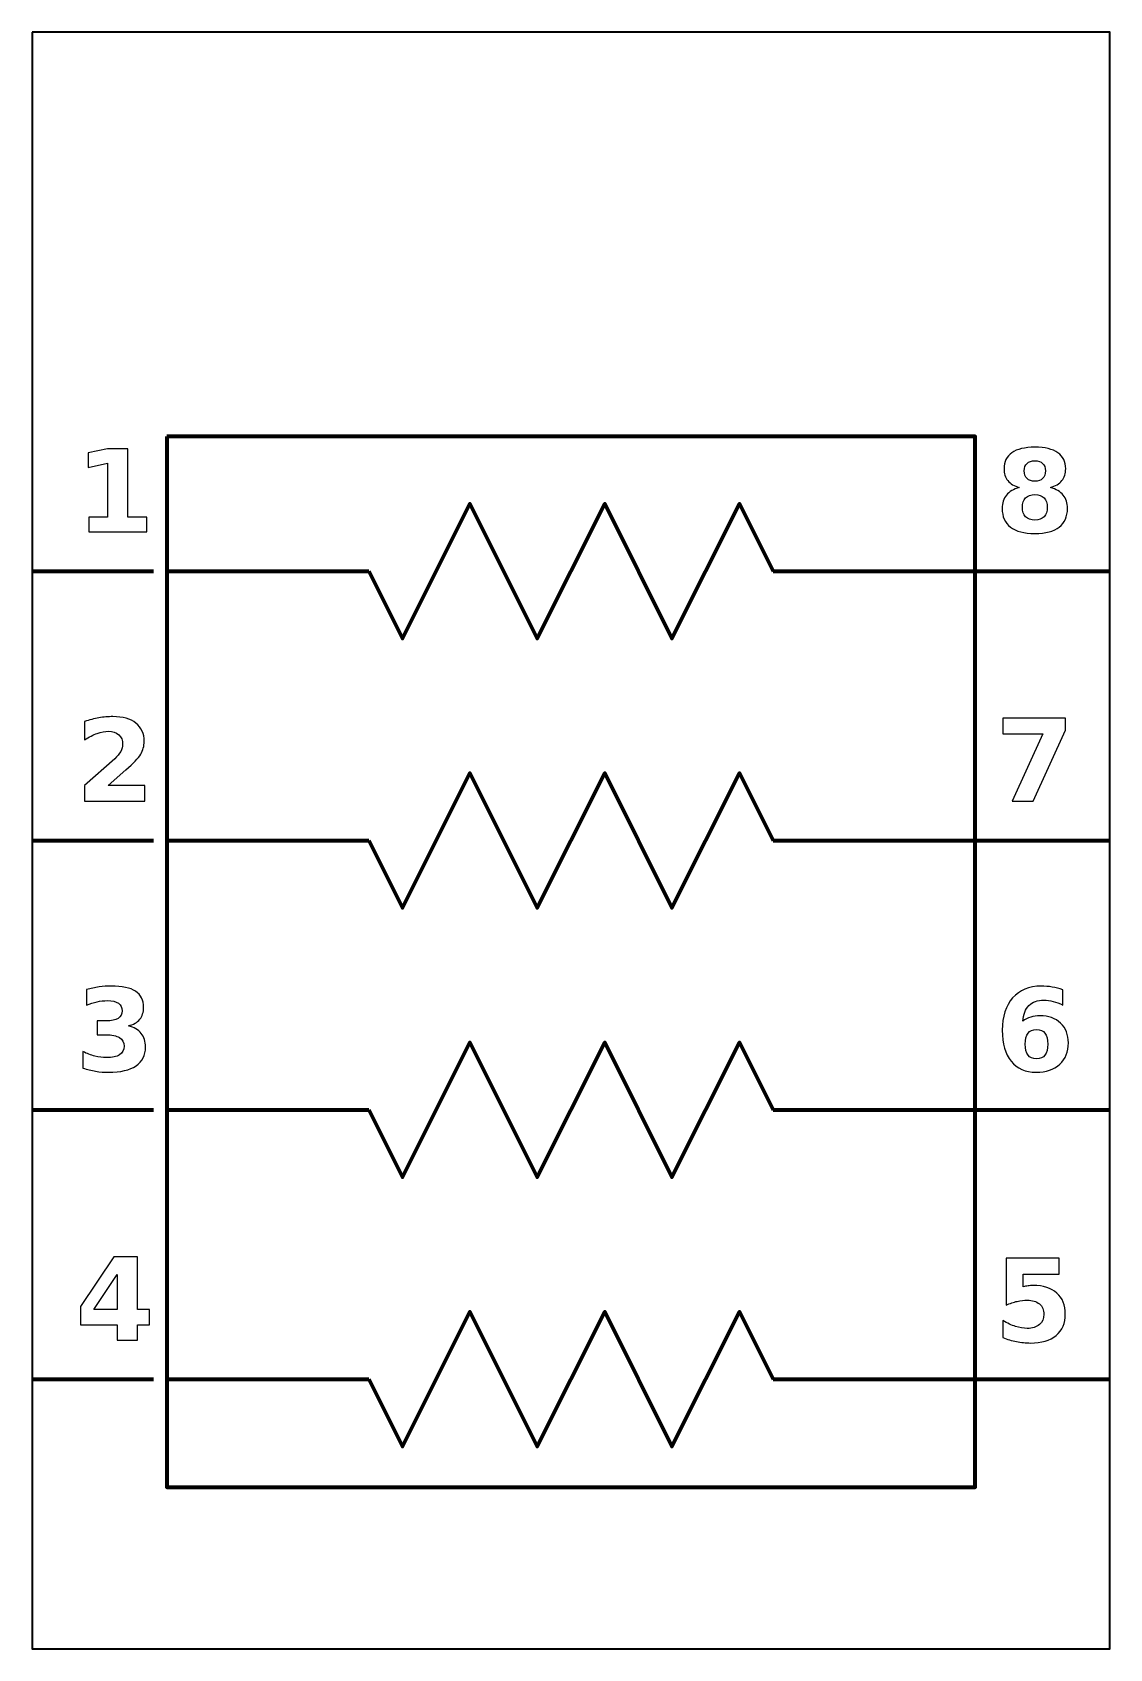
# Model space of a CAD drawing. Header units: centimetres. Extents: x -12.5 to -8.5, y -15.85 to -9.85.
import ezdxf

# ---------------------------------------------------------------- set-up
doc = ezdxf.new("R2010")
doc.units = ezdxf.units.CM
doc.header["$MEASUREMENT"] = 0
doc.layers.add('Layer 1', color=7, linetype='Continuous')

msp = doc.modelspace()

# ---------------------------------------------------------------- linework, layer by layer
at = {"layer": 'Layer 1', "color": 7, "lineweight": 35}
msp.add_open_spline([(-12.5, -9.85), (-12.5, -9.85), (-8.5, -9.85), (-8.5, -9.85), (-8.5, -9.85), (-8.5, -9.85), (-8.5, -15.85), (-8.5, -15.85), (-8.5, -15.85), (-8.5, -15.85), (-12.5, -15.85), (-12.5, -15.85), (-12.5, -15.85), (-12.5, -15.85), (-12.5, -9.85), (-12.5, -9.85)], degree=3, knots=[0, 0, 0, 0, 0.25, 0.25, 0.25, 0.25, 0.5, 0.5, 0.5, 0.5, 0.75, 0.75, 0.75, 0.75, 1, 1, 1, 1], dxfattribs=at)
at = {"layer": 'Layer 1', "color": 250}
for points, knots in [([(-12.29076, -11.64935), (-12.29076, -11.64935), (-12.22049, -11.64935), (-12.22049, -11.64935), (-12.22049, -11.64935), (-12.22049, -11.64935), (-12.22049, -11.44989), (-12.22049, -11.44989), (-12.22049, -11.44989), (-12.22049, -11.44989), (-12.29259, -11.46478), (-12.29259, -11.46478), (-12.29259, -11.46478), (-12.29259, -11.46478), (-12.29259, -11.41059), (-12.29259, -11.41059), (-12.29259, -11.41059), (-12.29259, -11.41059), (-12.22091, -11.3957), (-12.22091, -11.3957), (-12.22091, -11.3957), (-12.22091, -11.3957), (-12.14528, -11.3957), (-12.14528, -11.3957), (-12.14528, -11.3957), (-12.14528, -11.3957), (-12.14528, -11.64935), (-12.14528, -11.64935), (-12.14528, -11.64935), (-12.14528, -11.64935), (-12.075, -11.64935), (-12.075, -11.64935), (-12.075, -11.64935), (-12.075, -11.64935), (-12.075, -11.70431), (-12.075, -11.70431), (-12.075, -11.70431), (-12.075, -11.70431), (-12.29076, -11.70431), (-12.29076, -11.70431), (-12.29076, -11.70431), (-12.29076, -11.70431), (-12.29076, -11.64935), (-12.29076, -11.64935)], [0, 0, 0, 0, 0.0909091, 0.0909091, 0.0909091, 0.0909091, 0.1818182, 0.1818182, 0.1818182, 0.1818182, 0.2727273, 0.2727273, 0.2727273, 0.2727273, 0.3636364, 0.3636364, 0.3636364, 0.3636364, 0.4545455, 0.4545455, 0.4545455, 0.4545455, 0.5454545, 0.5454545, 0.5454545, 0.5454545, 0.6363636, 0.6363636, 0.6363636, 0.6363636, 0.7272727, 0.7272727, 0.7272727, 0.7272727, 0.8181818, 0.8181818, 0.8181818, 0.8181818, 0.9090909, 0.9090909, 0.9090909, 0.9090909, 1, 1, 1, 1]), ([(-8.83574, -11.53999), (-8.85443, -11.53434), (-8.86855, -11.52566), (-8.87807, -11.51395), (-8.87807, -11.51395), (-8.8876, -11.50224), (-8.89232, -11.48764), (-8.89232, -11.47014), (-8.89232, -11.47014), (-8.89232, -11.4441), (-8.88259, -11.42421), (-8.86318, -11.41059), (-8.86318, -11.41059), (-8.84378, -11.39697), (-8.81521, -11.39013), (-8.7776, -11.39013), (-8.7776, -11.39013), (-8.74028, -11.39013), (-8.71184, -11.3969), (-8.69244, -11.41052), (-8.69244, -11.41052), (-8.67304, -11.42407), (-8.6633, -11.44396), (-8.6633, -11.47014), (-8.6633, -11.47014), (-8.6633, -11.48764), (-8.6681, -11.50224), (-8.67762, -11.51395), (-8.67762, -11.51395), (-8.68722, -11.52566), (-8.7014, -11.53434), (-8.7201, -11.53999), (-8.7201, -11.53999), (-8.69914, -11.54577), (-8.68334, -11.55516), (-8.67269, -11.56821), (-8.67269, -11.56821), (-8.66203, -11.58119), (-8.65667, -11.59763), (-8.65667, -11.61753), (-8.65667, -11.61753), (-8.65667, -11.64808), (-8.66683, -11.67122), (-8.68715, -11.68681), (-8.68715, -11.68681), (-8.70747, -11.70248), (-8.73767, -11.71031), (-8.7776, -11.71031), (-8.7776, -11.71031), (-8.81775, -11.71031), (-8.84801, -11.70248), (-8.86848, -11.68681), (-8.86848, -11.68681), (-8.88894, -11.67122), (-8.89917, -11.64808), (-8.89917, -11.61753), (-8.89917, -11.61753), (-8.89917, -11.59763), (-8.8938, -11.58119), (-8.88315, -11.56821), (-8.88315, -11.56821), (-8.8725, -11.55516), (-8.85669, -11.54577), (-8.83574, -11.53999)], [0, 0, 0, 0, 0.0625, 0.0625, 0.0625, 0.0625, 0.125, 0.125, 0.125, 0.125, 0.1875, 0.1875, 0.1875, 0.1875, 0.25, 0.25, 0.25, 0.25, 0.3125, 0.3125, 0.3125, 0.3125, 0.375, 0.375, 0.375, 0.375, 0.4375, 0.4375, 0.4375, 0.4375, 0.5, 0.5, 0.5, 0.5, 0.5625, 0.5625, 0.5625, 0.5625, 0.625, 0.625, 0.625, 0.625, 0.6875, 0.6875, 0.6875, 0.6875, 0.75, 0.75, 0.75, 0.75, 0.8125, 0.8125, 0.8125, 0.8125, 0.875, 0.875, 0.875, 0.875, 0.9375, 0.9375, 0.9375, 0.9375, 1, 1, 1, 1]), ([(-8.81711, -11.47818), (-8.81711, -11.49046), (-8.81372, -11.49991), (-8.80688, -11.50647), (-8.80688, -11.50647), (-8.80004, -11.51311), (-8.7903, -11.51642), (-8.7776, -11.51642), (-8.7776, -11.51642), (-8.76518, -11.51642), (-8.75559, -11.51311), (-8.74888, -11.50647), (-8.74888, -11.50647), (-8.74211, -11.49991), (-8.73872, -11.49046), (-8.73872, -11.47818), (-8.73872, -11.47818), (-8.73872, -11.4659), (-8.74211, -11.45652), (-8.74888, -11.44996), (-8.74888, -11.44996), (-8.75559, -11.4434), (-8.76518, -11.44015), (-8.7776, -11.44015), (-8.7776, -11.44015), (-8.7903, -11.44015), (-8.80004, -11.44347), (-8.80688, -11.4501), (-8.80688, -11.4501), (-8.81372, -11.45666), (-8.81711, -11.46605), (-8.81711, -11.47818)], [0, 0, 0, 0, 0.125, 0.125, 0.125, 0.125, 0.25, 0.25, 0.25, 0.25, 0.375, 0.375, 0.375, 0.375, 0.5, 0.5, 0.5, 0.5, 0.625, 0.625, 0.625, 0.625, 0.75, 0.75, 0.75, 0.75, 0.875, 0.875, 0.875, 0.875, 1, 1, 1, 1]), ([(-8.7776, -11.56623), (-8.79249, -11.56623), (-8.80399, -11.57033), (-8.81196, -11.57844), (-8.81196, -11.57844), (-8.81993, -11.58655), (-8.82396, -11.5982), (-8.82396, -11.61336), (-8.82396, -11.61336), (-8.82396, -11.62853), (-8.81993, -11.6401), (-8.81196, -11.64822), (-8.81196, -11.64822), (-8.80399, -11.65626), (-8.79249, -11.66028), (-8.7776, -11.66028), (-8.7776, -11.66028), (-8.76285, -11.66028), (-8.75157, -11.65626), (-8.74366, -11.64822), (-8.74366, -11.64822), (-8.73583, -11.6401), (-8.73188, -11.62853), (-8.73188, -11.61336), (-8.73188, -11.61336), (-8.73188, -11.59805), (-8.73583, -11.58641), (-8.74366, -11.5783), (-8.74366, -11.5783), (-8.75157, -11.57026), (-8.76285, -11.56623), (-8.7776, -11.56623)], [0, 0, 0, 0, 0.125, 0.125, 0.125, 0.125, 0.25, 0.25, 0.25, 0.25, 0.375, 0.375, 0.375, 0.375, 0.5, 0.5, 0.5, 0.5, 0.625, 0.625, 0.625, 0.625, 0.75, 0.75, 0.75, 0.75, 0.875, 0.875, 0.875, 0.875, 1, 1, 1, 1]), ([(-12.21837, -12.64582), (-12.21837, -12.64582), (-12.08255, -12.64582), (-12.08255, -12.64582), (-12.08255, -12.64582), (-12.08255, -12.64582), (-12.08255, -12.70431), (-12.08255, -12.70431), (-12.08255, -12.70431), (-12.08255, -12.70431), (-12.30685, -12.70431), (-12.30685, -12.70431), (-12.30685, -12.70431), (-12.30685, -12.70431), (-12.30685, -12.64582), (-12.30685, -12.64582), (-12.30685, -12.64582), (-12.30685, -12.64582), (-12.19417, -12.54641), (-12.19417, -12.54641), (-12.19417, -12.54641), (-12.18408, -12.53731), (-12.17667, -12.52842), (-12.17187, -12.51974), (-12.17187, -12.51974), (-12.16701, -12.51106), (-12.16461, -12.50203), (-12.16461, -12.49264), (-12.16461, -12.49264), (-12.16461, -12.47818), (-12.16948, -12.46654), (-12.17921, -12.45772), (-12.17921, -12.45772), (-12.18888, -12.4489), (-12.20179, -12.44453), (-12.21795, -12.44453), (-12.21795, -12.44453), (-12.23036, -12.44453), (-12.24391, -12.44721), (-12.25866, -12.4525), (-12.25866, -12.4525), (-12.2734, -12.45779), (-12.28921, -12.46569), (-12.306, -12.47614), (-12.306, -12.47614), (-12.306, -12.47614), (-12.306, -12.40833), (-12.306, -12.40833), (-12.306, -12.40833), (-12.28808, -12.40241), (-12.27037, -12.39789), (-12.25287, -12.39479), (-12.25287, -12.39479), (-12.23537, -12.39168), (-12.21823, -12.39013), (-12.20137, -12.39013), (-12.20137, -12.39013), (-12.16447, -12.39013), (-12.13575, -12.39824), (-12.11529, -12.41454), (-12.11529, -12.41454), (-12.09483, -12.43077), (-12.0846, -12.45342), (-12.0846, -12.48256), (-12.0846, -12.48256), (-12.0846, -12.49935), (-12.08897, -12.51501), (-12.09765, -12.52955), (-12.09765, -12.52955), (-12.10633, -12.54408), (-12.1246, -12.56355), (-12.1524, -12.58796), (-12.1524, -12.58796), (-12.1524, -12.58796), (-12.21837, -12.64582), (-12.21837, -12.64582)], [0, 0, 0, 0, 0.0526316, 0.0526316, 0.0526316, 0.0526316, 0.1052632, 0.1052632, 0.1052632, 0.1052632, 0.1578947, 0.1578947, 0.1578947, 0.1578947, 0.2105263, 0.2105263, 0.2105263, 0.2105263, 0.2631579, 0.2631579, 0.2631579, 0.2631579, 0.3157895, 0.3157895, 0.3157895, 0.3157895, 0.3684211, 0.3684211, 0.3684211, 0.3684211, 0.4210526, 0.4210526, 0.4210526, 0.4210526, 0.4736842, 0.4736842, 0.4736842, 0.4736842, 0.5263158, 0.5263158, 0.5263158, 0.5263158, 0.5789474, 0.5789474, 0.5789474, 0.5789474, 0.6315789, 0.6315789, 0.6315789, 0.6315789, 0.6842105, 0.6842105, 0.6842105, 0.6842105, 0.7368421, 0.7368421, 0.7368421, 0.7368421, 0.7894737, 0.7894737, 0.7894737, 0.7894737, 0.8421053, 0.8421053, 0.8421053, 0.8421053, 0.8947368, 0.8947368, 0.8947368, 0.8947368, 0.9473684, 0.9473684, 0.9473684, 0.9473684, 1, 1, 1, 1]), ([(-8.8967, -12.3957), (-8.8967, -12.3957), (-8.66415, -12.3957), (-8.66415, -12.3957), (-8.66415, -12.3957), (-8.66415, -12.3957), (-8.66415, -12.44058), (-8.66415, -12.44058), (-8.66415, -12.44058), (-8.66415, -12.44058), (-8.78444, -12.70431), (-8.78444, -12.70431), (-8.78444, -12.70431), (-8.78444, -12.70431), (-8.86198, -12.70431), (-8.86198, -12.70431), (-8.86198, -12.70431), (-8.86198, -12.70431), (-8.74804, -12.45419), (-8.74804, -12.45419), (-8.74804, -12.45419), (-8.74804, -12.45419), (-8.8967, -12.45419), (-8.8967, -12.45419), (-8.8967, -12.45419), (-8.8967, -12.45419), (-8.8967, -12.3957), (-8.8967, -12.3957)], [0, 0, 0, 0, 0.1428571, 0.1428571, 0.1428571, 0.1428571, 0.2857143, 0.2857143, 0.2857143, 0.2857143, 0.4285714, 0.4285714, 0.4285714, 0.4285714, 0.5714286, 0.5714286, 0.5714286, 0.5714286, 0.7142857, 0.7142857, 0.7142857, 0.7142857, 0.8571429, 0.8571429, 0.8571429, 0.8571429, 1, 1, 1, 1]), ([(-12.14316, -13.53787), (-12.12242, -13.54323), (-12.10654, -13.55262), (-12.09575, -13.56588), (-12.09575, -13.56588), (-12.08495, -13.57922), (-12.07952, -13.59608), (-12.07952, -13.61661), (-12.07952, -13.61661), (-12.07952, -13.64723), (-12.09123, -13.67051), (-12.11465, -13.68646), (-12.11465, -13.68646), (-12.13808, -13.70233), (-12.17223, -13.71031), (-12.21717, -13.71031), (-12.21717, -13.71031), (-12.23305, -13.71031), (-12.24892, -13.70904), (-12.26487, -13.7065), (-12.26487, -13.7065), (-12.28074, -13.70396), (-12.29647, -13.70008), (-12.31207, -13.695), (-12.31207, -13.695), (-12.31207, -13.695), (-12.31207, -13.63361), (-12.31207, -13.63361), (-12.31207, -13.63361), (-12.29718, -13.64102), (-12.28243, -13.64667), (-12.26776, -13.65048), (-12.26776, -13.65048), (-12.25308, -13.65422), (-12.23862, -13.65612), (-12.22444, -13.65612), (-12.22444, -13.65612), (-12.20334, -13.65612), (-12.18719, -13.65245), (-12.17597, -13.64518), (-12.17597, -13.64518), (-12.16475, -13.63785), (-12.1591, -13.62741), (-12.1591, -13.61372), (-12.1591, -13.61372), (-12.1591, -13.59968), (-12.16489, -13.58902), (-12.17639, -13.58183), (-12.17639, -13.58183), (-12.18789, -13.57456), (-12.20489, -13.57096), (-12.22733, -13.57096), (-12.22733, -13.57096), (-12.22733, -13.57096), (-12.25915, -13.57096), (-12.25915, -13.57096), (-12.25915, -13.57096), (-12.25915, -13.57096), (-12.25915, -13.51967), (-12.25915, -13.51967), (-12.25915, -13.51967), (-12.25915, -13.51967), (-12.22571, -13.51967), (-12.22571, -13.51967), (-12.22571, -13.51967), (-12.20567, -13.51967), (-12.19085, -13.51656), (-12.18105, -13.51028), (-12.18105, -13.51028), (-12.17124, -13.504), (-12.16637, -13.49448), (-12.16637, -13.48171), (-12.16637, -13.48171), (-12.16637, -13.46986), (-12.1711, -13.46068), (-12.18062, -13.45426), (-12.18062, -13.45426), (-12.19015, -13.44777), (-12.20355, -13.44453), (-12.22091, -13.44453), (-12.22091, -13.44453), (-12.23375, -13.44453), (-12.24666, -13.44594), (-12.25979, -13.44883), (-12.25979, -13.44883), (-12.27284, -13.45172), (-12.28582, -13.45603), (-12.2988, -13.46167), (-12.2988, -13.46167), (-12.2988, -13.46167), (-12.2988, -13.40339), (-12.2988, -13.40339), (-12.2988, -13.40339), (-12.28307, -13.39895), (-12.26755, -13.39563), (-12.2521, -13.39344), (-12.2521, -13.39344), (-12.23664, -13.39126), (-12.22155, -13.39013), (-12.20666, -13.39013), (-12.20666, -13.39013), (-12.16658, -13.39013), (-12.13653, -13.39669), (-12.11663, -13.40988), (-12.11663, -13.40988), (-12.09673, -13.42301), (-12.08679, -13.44283), (-12.08679, -13.46929), (-12.08679, -13.46929), (-12.08679, -13.48728), (-12.09151, -13.5021), (-12.10104, -13.5136), (-12.10104, -13.5136), (-12.11056, -13.5251), (-12.1246, -13.53321), (-12.14316, -13.53787)], [0, 0, 0, 0, 0.0344828, 0.0344828, 0.0344828, 0.0344828, 0.0689655, 0.0689655, 0.0689655, 0.0689655, 0.1034483, 0.1034483, 0.1034483, 0.1034483, 0.137931, 0.137931, 0.137931, 0.137931, 0.1724138, 0.1724138, 0.1724138, 0.1724138, 0.2068966, 0.2068966, 0.2068966, 0.2068966, 0.2413793, 0.2413793, 0.2413793, 0.2413793, 0.2758621, 0.2758621, 0.2758621, 0.2758621, 0.3103448, 0.3103448, 0.3103448, 0.3103448, 0.3448276, 0.3448276, 0.3448276, 0.3448276, 0.3793103, 0.3793103, 0.3793103, 0.3793103, 0.4137931, 0.4137931, 0.4137931, 0.4137931, 0.4482759, 0.4482759, 0.4482759, 0.4482759, 0.4827586, 0.4827586, 0.4827586, 0.4827586, 0.5172414, 0.5172414, 0.5172414, 0.5172414, 0.5517241, 0.5517241, 0.5517241, 0.5517241, 0.5862069, 0.5862069, 0.5862069, 0.5862069, 0.6206897, 0.6206897, 0.6206897, 0.6206897, 0.6551724, 0.6551724, 0.6551724, 0.6551724, 0.6896552, 0.6896552, 0.6896552, 0.6896552, 0.7241379, 0.7241379, 0.7241379, 0.7241379, 0.7586207, 0.7586207, 0.7586207, 0.7586207, 0.7931034, 0.7931034, 0.7931034, 0.7931034, 0.8275862, 0.8275862, 0.8275862, 0.8275862, 0.862069, 0.862069, 0.862069, 0.862069, 0.8965517, 0.8965517, 0.8965517, 0.8965517, 0.9310345, 0.9310345, 0.9310345, 0.9310345, 0.9655172, 0.9655172, 0.9655172, 0.9655172, 1, 1, 1, 1]), ([(-8.67346, -13.40375), (-8.67346, -13.40375), (-8.67346, -13.46082), (-8.67346, -13.46082), (-8.67346, -13.46082), (-8.68658, -13.45462), (-8.69886, -13.45003), (-8.71043, -13.44707), (-8.71043, -13.44707), (-8.722, -13.4441), (-8.73336, -13.44262), (-8.74437, -13.44262), (-8.74437, -13.44262), (-8.76808, -13.44262), (-8.78649, -13.44918), (-8.79975, -13.46238), (-8.79975, -13.46238), (-8.81295, -13.4755), (-8.82071, -13.49504), (-8.8229, -13.52094), (-8.8229, -13.52094), (-8.8138, -13.51423), (-8.80392, -13.50915), (-8.79333, -13.50577), (-8.79333, -13.50577), (-8.78275, -13.50238), (-8.77118, -13.50069), (-8.75862, -13.50069), (-8.75862, -13.50069), (-8.72708, -13.50069), (-8.70161, -13.50993), (-8.68228, -13.52842), (-8.68228, -13.52842), (-8.66288, -13.54683), (-8.65321, -13.57103), (-8.65321, -13.60095), (-8.65321, -13.60095), (-8.65321, -13.63404), (-8.66401, -13.6605), (-8.68567, -13.68046), (-8.68567, -13.68046), (-8.70726, -13.70036), (-8.73633, -13.71031), (-8.77266, -13.71031), (-8.77266, -13.71031), (-8.81274, -13.71031), (-8.84378, -13.69676), (-8.86579, -13.66967), (-8.86579, -13.66967), (-8.88774, -13.64264), (-8.89874, -13.60419), (-8.89874, -13.55445), (-8.89874, -13.55445), (-8.89874, -13.50351), (-8.8859, -13.46344), (-8.86022, -13.4343), (-8.86022, -13.4343), (-8.83447, -13.40516), (-8.79926, -13.39055), (-8.75446, -13.39055), (-8.75446, -13.39055), (-8.74028, -13.39055), (-8.72652, -13.39168), (-8.71311, -13.39387), (-8.71311, -13.39387), (-8.69978, -13.39606), (-8.68658, -13.39937), (-8.67346, -13.40375)], [0, 0, 0, 0, 0.0588235, 0.0588235, 0.0588235, 0.0588235, 0.1176471, 0.1176471, 0.1176471, 0.1176471, 0.1764706, 0.1764706, 0.1764706, 0.1764706, 0.2352941, 0.2352941, 0.2352941, 0.2352941, 0.2941176, 0.2941176, 0.2941176, 0.2941176, 0.3529412, 0.3529412, 0.3529412, 0.3529412, 0.4117647, 0.4117647, 0.4117647, 0.4117647, 0.4705882, 0.4705882, 0.4705882, 0.4705882, 0.5294118, 0.5294118, 0.5294118, 0.5294118, 0.5882353, 0.5882353, 0.5882353, 0.5882353, 0.6470588, 0.6470588, 0.6470588, 0.6470588, 0.7058824, 0.7058824, 0.7058824, 0.7058824, 0.7647059, 0.7647059, 0.7647059, 0.7647059, 0.8235294, 0.8235294, 0.8235294, 0.8235294, 0.8823529, 0.8823529, 0.8823529, 0.8823529, 0.9411765, 0.9411765, 0.9411765, 0.9411765, 1, 1, 1, 1]), ([(-8.77182, -13.55198), (-8.78578, -13.55198), (-8.79623, -13.5565), (-8.80314, -13.56553), (-8.80314, -13.56553), (-8.81013, -13.57456), (-8.81358, -13.58811), (-8.81358, -13.6061), (-8.81358, -13.6061), (-8.81358, -13.62416), (-8.81013, -13.63771), (-8.80314, -13.64674), (-8.80314, -13.64674), (-8.79623, -13.65577), (-8.78578, -13.66028), (-8.77182, -13.66028), (-8.77182, -13.66028), (-8.75777, -13.66028), (-8.74726, -13.65577), (-8.74035, -13.64674), (-8.74035, -13.64674), (-8.73336, -13.63771), (-8.72991, -13.62416), (-8.72991, -13.6061), (-8.72991, -13.6061), (-8.72991, -13.58811), (-8.73336, -13.57456), (-8.74035, -13.56553), (-8.74035, -13.56553), (-8.74726, -13.5565), (-8.75777, -13.55198), (-8.77182, -13.55198)], [0, 0, 0, 0, 0.125, 0.125, 0.125, 0.125, 0.25, 0.25, 0.25, 0.25, 0.375, 0.375, 0.375, 0.375, 0.5, 0.5, 0.5, 0.5, 0.625, 0.625, 0.625, 0.625, 0.75, 0.75, 0.75, 0.75, 0.875, 0.875, 0.875, 0.875, 1, 1, 1, 1]), ([(-12.1977, -14.3957), (-12.1977, -14.3957), (-12.10922, -14.3957), (-12.10922, -14.3957), (-12.10922, -14.3957), (-12.10922, -14.3957), (-12.10922, -14.59043), (-12.10922, -14.59043), (-12.10922, -14.59043), (-12.10922, -14.59043), (-12.0652, -14.59043), (-12.0652, -14.59043), (-12.0652, -14.59043), (-12.0652, -14.59043), (-12.0652, -14.64808), (-12.0652, -14.64808), (-12.0652, -14.64808), (-12.0652, -14.64808), (-12.10922, -14.64808), (-12.10922, -14.64808), (-12.10922, -14.64808), (-12.10922, -14.64808), (-12.10922, -14.70431), (-12.10922, -14.70431), (-12.10922, -14.70431), (-12.10922, -14.70431), (-12.18443, -14.70431), (-12.18443, -14.70431), (-12.18443, -14.70431), (-12.18443, -14.70431), (-12.18443, -14.64808), (-12.18443, -14.64808), (-12.18443, -14.64808), (-12.18443, -14.64808), (-12.32131, -14.64808), (-12.32131, -14.64808), (-12.32131, -14.64808), (-12.32131, -14.64808), (-12.32131, -14.57985), (-12.32131, -14.57985), (-12.32131, -14.57985), (-12.32131, -14.57985), (-12.1977, -14.3957), (-12.1977, -14.3957)], [0, 0, 0, 0, 0.0909091, 0.0909091, 0.0909091, 0.0909091, 0.1818182, 0.1818182, 0.1818182, 0.1818182, 0.2727273, 0.2727273, 0.2727273, 0.2727273, 0.3636364, 0.3636364, 0.3636364, 0.3636364, 0.4545455, 0.4545455, 0.4545455, 0.4545455, 0.5454545, 0.5454545, 0.5454545, 0.5454545, 0.6363636, 0.6363636, 0.6363636, 0.6363636, 0.7272727, 0.7272727, 0.7272727, 0.7272727, 0.8181818, 0.8181818, 0.8181818, 0.8181818, 0.9090909, 0.9090909, 0.9090909, 0.9090909, 1, 1, 1, 1]), ([(-8.88485, -14.40073), (-8.88485, -14.40073), (-8.68701, -14.40073), (-8.68701, -14.40073), (-8.68701, -14.40073), (-8.68701, -14.40073), (-8.68701, -14.45922), (-8.68701, -14.45922), (-8.68701, -14.45922), (-8.68701, -14.45922), (-8.82142, -14.45922), (-8.82142, -14.45922), (-8.82142, -14.45922), (-8.82142, -14.45922), (-8.82142, -14.50699), (-8.82142, -14.50699), (-8.82142, -14.50699), (-8.81535, -14.50537), (-8.80928, -14.5041), (-8.80314, -14.50318), (-8.80314, -14.50318), (-8.79701, -14.50226), (-8.79059, -14.50184), (-8.78402, -14.50184), (-8.78402, -14.50184), (-8.74635, -14.50184), (-8.71707, -14.51122), (-8.69611, -14.53006), (-8.69611, -14.53006), (-8.67516, -14.54883), (-8.66472, -14.57507), (-8.66472, -14.60866), (-8.66472, -14.60866), (-8.66472, -14.64203), (-8.67615, -14.66814), (-8.69893, -14.68704), (-8.69893, -14.68704), (-8.72172, -14.70588), (-8.7534, -14.71534), (-8.7939, -14.71534), (-8.7939, -14.71534), (-8.8114, -14.71534), (-8.82876, -14.71364), (-8.8459, -14.71026), (-8.8459, -14.71026), (-8.86305, -14.70687), (-8.88012, -14.70179), (-8.89705, -14.69488), (-8.89705, -14.69488), (-8.89705, -14.69488), (-8.89705, -14.63222), (-8.89705, -14.63222), (-8.89705, -14.63222), (-8.88026, -14.64189), (-8.86432, -14.64909), (-8.84922, -14.65388), (-8.84922, -14.65388), (-8.83412, -14.65875), (-8.81987, -14.66115), (-8.80653, -14.66115), (-8.80653, -14.66115), (-8.7872, -14.66115), (-8.77203, -14.65642), (-8.76095, -14.64697), (-8.76095, -14.64697), (-8.74988, -14.63759), (-8.7443, -14.62482), (-8.7443, -14.60866), (-8.7443, -14.60866), (-8.7443, -14.59243), (-8.74988, -14.57966), (-8.76095, -14.57028), (-8.76095, -14.57028), (-8.77203, -14.56089), (-8.7872, -14.55624), (-8.80653, -14.55624), (-8.80653, -14.55624), (-8.81796, -14.55624), (-8.83017, -14.55772), (-8.84308, -14.56068), (-8.84308, -14.56068), (-8.85606, -14.56364), (-8.86996, -14.56823), (-8.88485, -14.57444), (-8.88485, -14.57444), (-8.88485, -14.57444), (-8.88485, -14.40073), (-8.88485, -14.40073)], [0, 0, 0, 0, 0.0454545, 0.0454545, 0.0454545, 0.0454545, 0.0909091, 0.0909091, 0.0909091, 0.0909091, 0.1363636, 0.1363636, 0.1363636, 0.1363636, 0.1818182, 0.1818182, 0.1818182, 0.1818182, 0.2272727, 0.2272727, 0.2272727, 0.2272727, 0.2727273, 0.2727273, 0.2727273, 0.2727273, 0.3181818, 0.3181818, 0.3181818, 0.3181818, 0.3636364, 0.3636364, 0.3636364, 0.3636364, 0.4090909, 0.4090909, 0.4090909, 0.4090909, 0.4545455, 0.4545455, 0.4545455, 0.4545455, 0.5, 0.5, 0.5, 0.5, 0.5454545, 0.5454545, 0.5454545, 0.5454545, 0.5909091, 0.5909091, 0.5909091, 0.5909091, 0.6363636, 0.6363636, 0.6363636, 0.6363636, 0.6818182, 0.6818182, 0.6818182, 0.6818182, 0.7272727, 0.7272727, 0.7272727, 0.7272727, 0.7727273, 0.7727273, 0.7727273, 0.7727273, 0.8181818, 0.8181818, 0.8181818, 0.8181818, 0.8636364, 0.8636364, 0.8636364, 0.8636364, 0.9090909, 0.9090909, 0.9090909, 0.9090909, 0.9545455, 0.9545455, 0.9545455, 0.9545455, 1, 1, 1, 1]), ([(-12.18443, -14.46125), (-12.18443, -14.46125), (-12.27171, -14.59043), (-12.27171, -14.59043), (-12.27171, -14.59043), (-12.27171, -14.59043), (-12.18443, -14.59043), (-12.18443, -14.59043), (-12.18443, -14.59043), (-12.18443, -14.59043), (-12.18443, -14.46125), (-12.18443, -14.46125)], [0, 0, 0, 0, 0.3333333, 0.3333333, 0.3333333, 0.3333333, 0.6666667, 0.6666667, 0.6666667, 0.6666667, 1, 1, 1, 1])]:
    msp.add_open_spline(points, degree=3, knots=knots, dxfattribs=at)
at = {"layer": 'Layer 1', "color": 250, "lineweight": 100}
for points, knots in [([(-12, -11.35), (-12, -11.35), (-9, -11.35), (-9, -11.35), (-9, -11.35), (-9, -11.35), (-9, -15.25), (-9, -15.25), (-9, -15.25), (-9, -15.25), (-12, -15.25), (-12, -15.25), (-12, -15.25), (-12, -15.25), (-12, -11.35), (-12, -11.35)], [0, 0, 0, 0, 0.25, 0.25, 0.25, 0.25, 0.5, 0.5, 0.5, 0.5, 0.75, 0.75, 0.75, 0.75, 1, 1, 1, 1]), ([(-11.25, -11.85), (-11.25, -11.85), (-11.125, -12.1), (-11.125, -12.1), (-11.125, -12.1), (-11.125, -12.1), (-10.875, -11.6), (-10.875, -11.6), (-10.875, -11.6), (-10.875, -11.6), (-10.625, -12.1), (-10.625, -12.1), (-10.625, -12.1), (-10.625, -12.1), (-10.375, -11.6), (-10.375, -11.6), (-10.375, -11.6), (-10.375, -11.6), (-10.12501, -12.1), (-10.12501, -12.1), (-10.12501, -12.1), (-10.12501, -12.1), (-9.87501, -11.6), (-9.87501, -11.6), (-9.87501, -11.6), (-9.87501, -11.6), (-9.75001, -11.85), (-9.75001, -11.85)], [0, 0, 0, 0, 0.1428571, 0.1428571, 0.1428571, 0.1428571, 0.2857143, 0.2857143, 0.2857143, 0.2857143, 0.4285714, 0.4285714, 0.4285714, 0.4285714, 0.5714286, 0.5714286, 0.5714286, 0.5714286, 0.7142857, 0.7142857, 0.7142857, 0.7142857, 0.8571429, 0.8571429, 0.8571429, 0.8571429, 1, 1, 1, 1]), ([(-11.25, -12.85), (-11.25, -12.85), (-11.125, -13.1), (-11.125, -13.1), (-11.125, -13.1), (-11.125, -13.1), (-10.875, -12.6), (-10.875, -12.6), (-10.875, -12.6), (-10.875, -12.6), (-10.625, -13.1), (-10.625, -13.1), (-10.625, -13.1), (-10.625, -13.1), (-10.375, -12.6), (-10.375, -12.6), (-10.375, -12.6), (-10.375, -12.6), (-10.12501, -13.1), (-10.12501, -13.1), (-10.12501, -13.1), (-10.12501, -13.1), (-9.87501, -12.6), (-9.87501, -12.6), (-9.87501, -12.6), (-9.87501, -12.6), (-9.75001, -12.85), (-9.75001, -12.85)], [0, 0, 0, 0, 0.1428571, 0.1428571, 0.1428571, 0.1428571, 0.2857143, 0.2857143, 0.2857143, 0.2857143, 0.4285714, 0.4285714, 0.4285714, 0.4285714, 0.5714286, 0.5714286, 0.5714286, 0.5714286, 0.7142857, 0.7142857, 0.7142857, 0.7142857, 0.8571429, 0.8571429, 0.8571429, 0.8571429, 1, 1, 1, 1]), ([(-11.25, -13.85), (-11.25, -13.85), (-11.125, -14.1), (-11.125, -14.1), (-11.125, -14.1), (-11.125, -14.1), (-10.875, -13.6), (-10.875, -13.6), (-10.875, -13.6), (-10.875, -13.6), (-10.625, -14.1), (-10.625, -14.1), (-10.625, -14.1), (-10.625, -14.1), (-10.375, -13.6), (-10.375, -13.6), (-10.375, -13.6), (-10.375, -13.6), (-10.12501, -14.1), (-10.12501, -14.1), (-10.12501, -14.1), (-10.12501, -14.1), (-9.87501, -13.6), (-9.87501, -13.6), (-9.87501, -13.6), (-9.87501, -13.6), (-9.75001, -13.85), (-9.75001, -13.85)], [0, 0, 0, 0, 0.1428571, 0.1428571, 0.1428571, 0.1428571, 0.2857143, 0.2857143, 0.2857143, 0.2857143, 0.4285714, 0.4285714, 0.4285714, 0.4285714, 0.5714286, 0.5714286, 0.5714286, 0.5714286, 0.7142857, 0.7142857, 0.7142857, 0.7142857, 0.8571429, 0.8571429, 0.8571429, 0.8571429, 1, 1, 1, 1]), ([(-11.25, -14.85), (-11.25, -14.85), (-11.125, -15.1), (-11.125, -15.1), (-11.125, -15.1), (-11.125, -15.1), (-10.875, -14.6), (-10.875, -14.6), (-10.875, -14.6), (-10.875, -14.6), (-10.625, -15.1), (-10.625, -15.1), (-10.625, -15.1), (-10.625, -15.1), (-10.375, -14.6), (-10.375, -14.6), (-10.375, -14.6), (-10.375, -14.6), (-10.12501, -15.1), (-10.12501, -15.1), (-10.12501, -15.1), (-10.12501, -15.1), (-9.87501, -14.6), (-9.87501, -14.6), (-9.87501, -14.6), (-9.87501, -14.6), (-9.75001, -14.85), (-9.75001, -14.85)], [0, 0, 0, 0, 0.1428571, 0.1428571, 0.1428571, 0.1428571, 0.2857143, 0.2857143, 0.2857143, 0.2857143, 0.4285714, 0.4285714, 0.4285714, 0.4285714, 0.5714286, 0.5714286, 0.5714286, 0.5714286, 0.7142857, 0.7142857, 0.7142857, 0.7142857, 0.8571429, 0.8571429, 0.8571429, 0.8571429, 1, 1, 1, 1])]:
    msp.add_open_spline(points, degree=3, knots=knots, dxfattribs=at)
at = {"layer": 'Layer 1', "color": 250, "lineweight": 106}
for points in [[(-12.5, -11.85), (-12.5, -11.85), (-12.05001, -11.84998), (-12.05001, -11.84998)], [(-8.95, -11.85), (-8.95, -11.85), (-8.50001, -11.84998), (-8.50001, -11.84998)], [(-12.5, -12.85), (-12.5, -12.85), (-12.05001, -12.84998), (-12.05001, -12.84998)], [(-8.95, -12.85), (-8.95, -12.85), (-8.50001, -12.84998), (-8.50001, -12.84998)], [(-12.5, -13.85), (-12.5, -13.85), (-12.05001, -13.84998), (-12.05001, -13.84998)], [(-8.95, -13.85), (-8.95, -13.85), (-8.50001, -13.84998), (-8.50001, -13.84998)], [(-12.5, -14.85), (-12.5, -14.85), (-12.05001, -14.84998), (-12.05001, -14.84998)], [(-8.95, -14.85), (-8.95, -14.85), (-8.50001, -14.84998), (-8.50001, -14.84998)]]:
    msp.add_open_spline(points, degree=3, dxfattribs=at)
at = {"layer": 'Layer 1', "color": 250, "lineweight": 100}
for points in [[(-11.99999, -11.85), (-11.99999, -11.85), (-11.25, -11.85), (-11.25, -11.85)], [(-9.75001, -11.85), (-9.75001, -11.85), (-8.95, -11.85), (-8.95, -11.85)], [(-11.99999, -12.85), (-11.99999, -12.85), (-11.25, -12.85), (-11.25, -12.85)], [(-9.75001, -12.85), (-9.75001, -12.85), (-8.95, -12.85), (-8.95, -12.85)], [(-11.99999, -13.85), (-11.99999, -13.85), (-11.25, -13.85), (-11.25, -13.85)], [(-9.75001, -13.85), (-9.75001, -13.85), (-8.95, -13.85), (-8.95, -13.85)], [(-11.99999, -14.85), (-11.99999, -14.85), (-11.25, -14.85), (-11.25, -14.85)], [(-9.75001, -14.85), (-9.75001, -14.85), (-8.95, -14.85), (-8.95, -14.85)]]:
    msp.add_open_spline(points, degree=3, dxfattribs=at)

doc.saveas('drawing.dxf')
